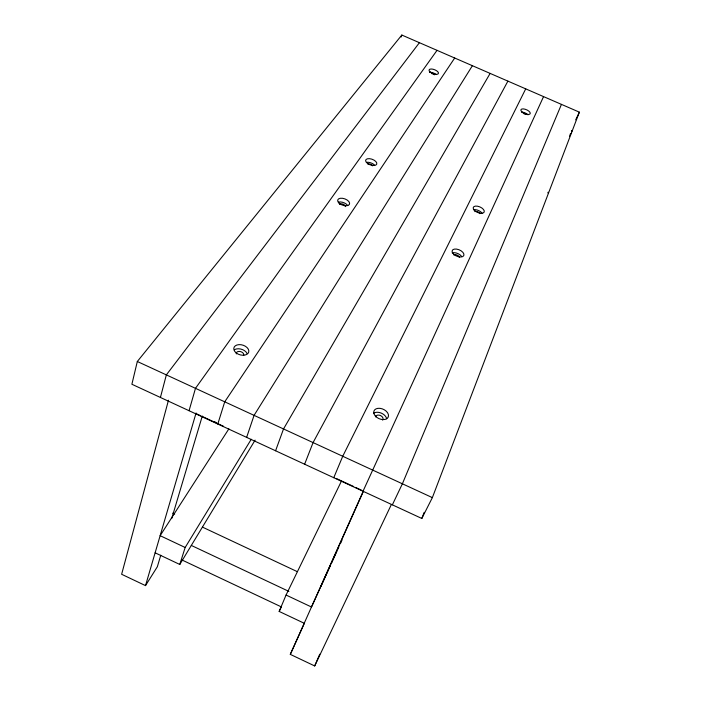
<?xml version="1.0" encoding="UTF-8"?>
<svg xmlns="http://www.w3.org/2000/svg" width="701" height="701" viewBox="0 0 701 701"><rect width="100%" height="100%" fill="white"/><g stroke="black" fill="none" stroke-linecap="round" stroke-linejoin="round"><path stroke-width="1.05" d="M137.317 361.497L131.884 384.253L421.818 518.468L432.359 497.622L579.368 112.16L401.831 35.05L137.317 361.497L432.359 497.622M160.424 397.458L166.347 374.895L419.417 42.691M168.485 400.201L121.632 574.277L145.51 585.615L157.339 566.75L160.766 555.236M189.06 410.716L195.483 388.336L437.038 50.341M145.51 585.615L196.078 412.968M171.701 518.6L202.3 416.017M217.801 424.017L224.723 401.831L454.695 58.017M155.123 552.809L179.78 564.463L185.169 547.481L251.265 439.255M246.638 437.371L254.069 415.369L472.395 65.701M401.13 37.039L401.831 35.05M275.581 450.769L283.519 428.951L490.13 73.403M421.818 518.468L424.175 512.343M304.62 464.211L313.075 442.585L507.901 81.123M571.595 131.683L571.981 130.57L571.534 131.359M333.764 477.705L342.736 456.272L525.715 88.861M304.216 623.259L279.173 611.43L286.061 595.035L341.545 480.886M561.448 104.379L402.383 483.795L392.367 504.825M570.737 133.435L570.307 134.426M363.539 490.569L290.302 654.375L314.688 665.95L319.726 654.208M363.013 491.243L543.555 96.607M304.462 623.119L290.302 654.375M320.944 586.273L363.249 491.664M570.202 134.855L570.737 133.663M547.823 192.871L548.112 192.223M330.574 565.172L311.481 607.013L286.061 595.035M331.485 563.175L336.944 551.223M337.856 549.225L338.767 547.236M340.581 543.249L341.948 540.261M569.492 136.187L569.764 135.617M314.688 665.95L391.368 504.518M575.714 119.853L579.368 112.16M570.263 134.171L570.509 133.663M279.173 611.43L281.487 606.663M179.78 564.463L255.103 440.132M228.885 428.846L160.135 535.678L185.169 547.481M214.348 421.704L216.329 422.624M195.912 413.52L200.854 415.807M202.826 416.718L223.584 426.322M336.165 478.441L353.637 486.52M355.573 487.423L361.401 490.113M172.7 513.141L174.68 514.07M202.414 527.099L297.268 571.639M191.312 545.431L288.891 591.399M181.752 559.871L281.39 606.917M236.325 353.935A3.847 2.532 16.6 0 1 240.32 351.543A3.847 2.532 16.6 0 1 243.562 355.512M375.71 416.955A3.864 2.585 23.9 0 1 380.512 415.579A3.864 2.585 23.9 0 1 382.509 420.065M234.441 349.703A7.693 5.065 16.6 0 1 247.146 353.619M373.51 413.336A7.729 5.17 23.9 0 1 381.213 413.091A7.729 5.17 23.9 0 1 386.68 418.769M431.65 73.605A2.497 1.078 21 0 1 432.859 73.903M433.455 74.157A2.497 1.078 21 0 1 434.418 74.814M523.332 113.509A2.515 1.087 23.1 0 1 525.645 114.465M429.511 72.264A4.995 2.156 21 0 1 436.153 74.569M521.509 112.072A5.03 2.182 23.1 0 1 528.028 114.85M367.832 164.104A2.935 1.49 20.1 0 1 372.59 165.865M366.895 162.281A5.862 2.97 20.1 0 1 374.623 165.217M473.429 209.713A5.906 3.014 23.3 0 1 482.086 213.192M474.84 211.632A2.953 1.507 23.3 0 1 477.644 211.763A2.953 1.507 23.3 0 1 479.896 213.656M339.494 204.464A3.128 1.682 19.6 0 1 342.929 204.157A3.128 1.682 19.6 0 1 345.313 206.585M452.206 252.895A6.291 3.417 23.4 0 1 461.521 256.277M453.854 255.015A3.146 1.709 23.4 0 1 457.166 255.111A3.146 1.709 23.4 0 1 459.4 257.486M338.408 202.125A6.248 3.374 19.6 0 1 347.705 205.507M236.316 352.997A7.72 5.056 16.7 0 0 248.689 352.2A7.72 5.056 16.7 0 0 238.918 344.638A7.72 5.056 16.7 0 0 236.316 352.997M375.342 416.008A7.755 5.161 23.8 0 0 388.003 417.481A7.755 5.161 23.8 0 0 380.021 408.341A7.755 5.161 23.8 0 0 375.342 416.008M430.125 72.045A5.003 2.156 21 0 0 438.204 73.815A5.003 2.156 21 0 0 432.929 69.197A5.003 2.156 21 0 0 430.125 72.045M521.693 111.713A5.038 2.173 23.1 0 0 529.825 114.114A5.038 2.173 23.1 0 0 525.189 109.251A5.038 2.173 23.1 0 0 521.693 111.713M367.499 163.421A5.88 2.962 20.1 0 0 376.726 164.165A5.88 2.962 20.1 0 0 369.462 158.671A5.88 2.962 20.1 0 0 367.499 163.421M474.673 210.633A5.915 3.006 23.3 0 0 484.058 212.245A5.915 3.006 23.3 0 0 477.469 206.19A5.915 3.006 23.3 0 0 474.673 210.633M339.109 203.202A6.265 3.365 19.6 0 0 349.317 204.526A6.265 3.365 19.6 0 0 342.456 198.278A6.265 3.365 19.6 0 0 339.109 203.202M453.889 254.419A6.309 3.409 23.4 0 0 463.79 255.576A6.309 3.409 23.4 0 0 456.395 249.065A6.309 3.409 23.4 0 0 453.889 254.419"/></g></svg>
